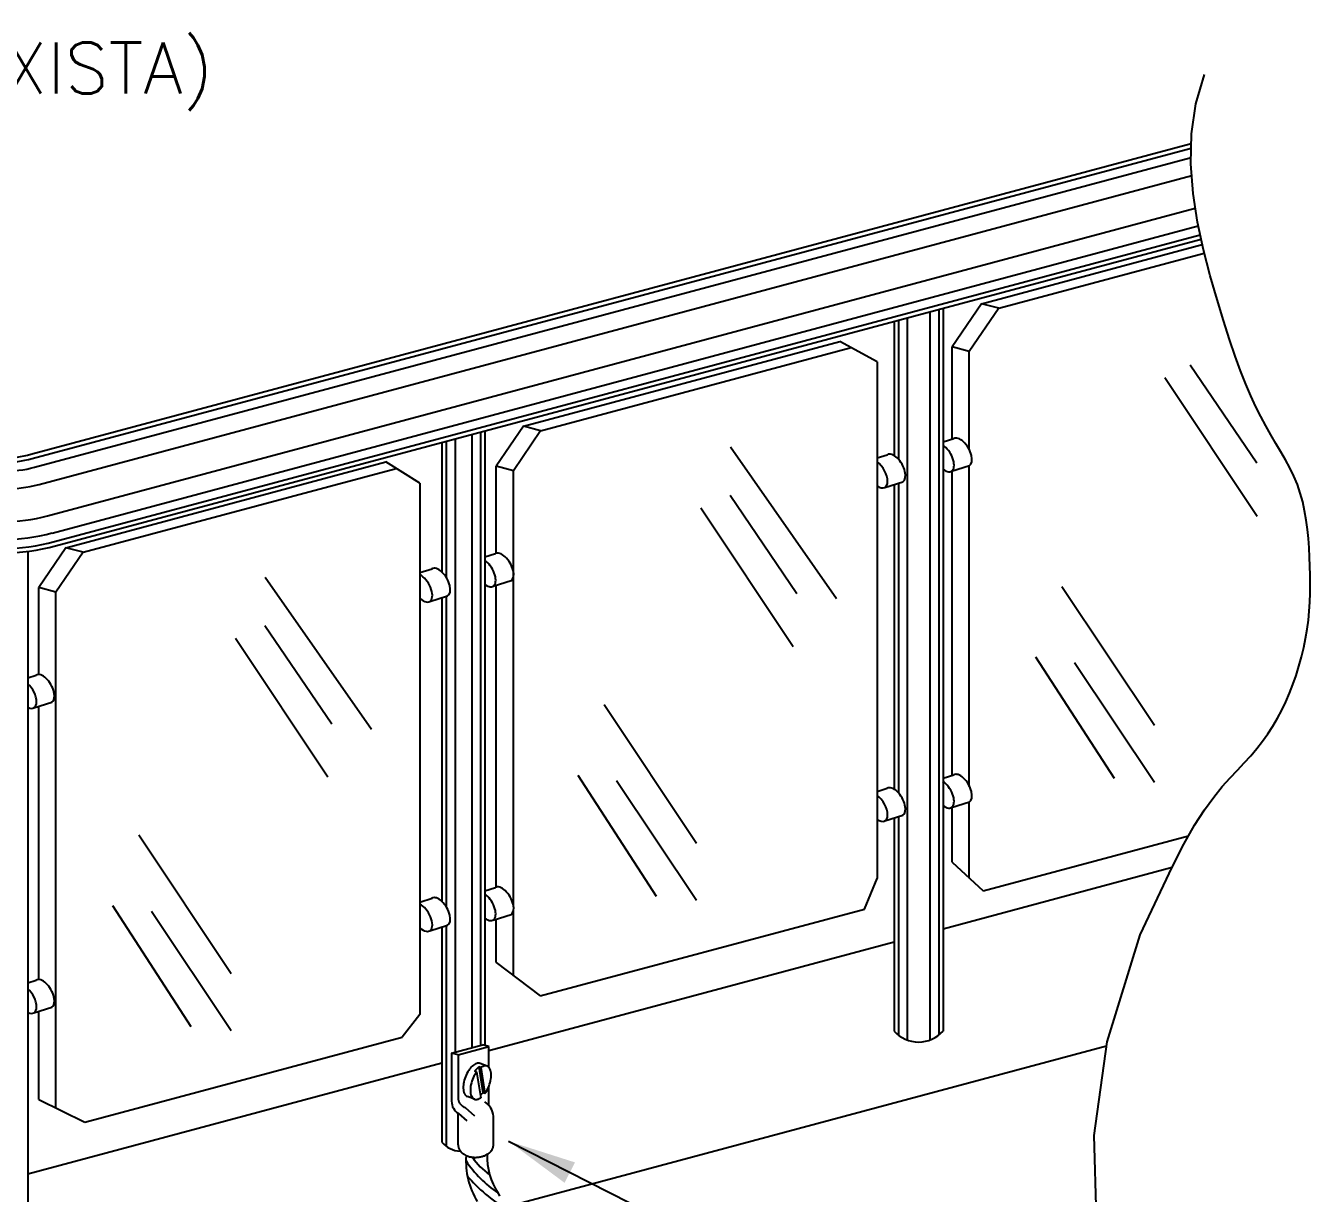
# Model space of a CAD drawing. Header units: millimetres. Extents: x -6183.8 to -6170.7, y -4395.3 to -4383.7.
# Drawn here: x -6178.34 to -6173.29, y -4388.67 to -4384.08 of the extents above; entities that cross this region are included whole.
import ezdxf

# ---------------------------------------------------------------- set-up
doc = ezdxf.new("R2010")
doc.units = ezdxf.units.MM
doc.header["$LTSCALE"] = 10
doc.layers.add('Termotécnica', color=7, linetype='Continuous')
doc.styles.add('r80', font='romans.shx')

msp = doc.modelspace()

# ---------------------------------------------------------------- linework, layer by layer
at = {"layer": 'Termotécnica', "color": 3}
for p, q in [((-6178.3215, -4385.7673), (-6173.7611, -4384.5453)), ((-6178.2248, -4386.1279), (-6173.7229, -4384.9215)), ((-6174.737, -4387.6323), (-6173.8364, -4387.3909)), ((-6176.5218, -4388.1105), (-6174.9294, -4387.6838)), ((-6176.4451, -4388.7229), (-6174.0946, -4388.0931)), ((-6178.3337, -4388.596), (-6176.7062, -4388.1599))]:
    msp.add_line(p, q, dxfattribs=at)
at = {"layer": 'Termotécnica', "color": 2}
for p, q in [((-6178.3169, -4385.7845), (-6173.7615, -4384.5639)), ((-6178.3078, -4385.8183), (-6173.7624, -4384.6003)), ((-6178.2897, -4385.8859), (-6173.7596, -4384.672)), ((-6178.2566, -4386.0093), (-6173.7455, -4384.8005)), ((-6178.2385, -4386.0769), (-6173.734, -4384.8699)), ((-6178.2295, -4386.1107), (-6173.7267, -4384.9042)), ((-6174.737, -4385.1971), (-6174.737, -4388.0348)), ((-6174.9294, -4385.2487), (-6174.9294, -4385.7727)), ((-6176.5375, -4385.6767), (-6176.5375, -4388.0916)), ((-6174.737, -4385.719), (-6174.6948, -4385.7057)), ((-6176.7062, -4385.7242), (-6176.7062, -4386.2307)), ((-6174.9952, -4385.7814), (-6174.956, -4385.7691)), ((-6174.7039, -4385.8341), (-6174.6334, -4385.812)), ((-6174.9652, -4385.8974), (-6174.8947, -4385.8753)), ((-6174.9294, -4385.8862), (-6174.9294, -4386.191)), ((-6178.3337, -4386.1491), (-6178.3337, -4388.9595)), ((-6176.5375, -4386.1709), (-6176.4961, -4386.158)), ((-6174.9294, -4386.191), (-6174.9294, -4387.0838)), ((-6176.7931, -4386.2326), (-6176.7452, -4386.2176)), ((-6176.5053, -4386.2863), (-6176.4348, -4386.2642)), ((-6176.7544, -4386.3459), (-6176.6839, -4386.3238)), ((-6176.7062, -4386.3308), (-6176.7062, -4386.6546)), ((-6176.7062, -4386.3308), (-6176.7062, -4387.5261)), ((-6178.3337, -4386.6459), (-6178.3008, -4386.6356)), ((-6178.3099, -4386.764), (-6178.2394, -4386.7419)), ((-6174.737, -4387.0408), (-6174.6948, -4387.0275)), ((-6174.9952, -4387.0926), (-6174.956, -4387.0803)), ((-6174.7039, -4387.1559), (-6174.6334, -4387.1338)), ((-6174.9652, -4387.2086), (-6174.8947, -4387.1865)), ((-6174.9294, -4387.1974), (-6174.9294, -4388.0348)), ((-6176.5375, -4387.4829), (-6176.4961, -4387.47)), ((-6176.7931, -4387.5275), (-6176.7452, -4387.5125)), ((-6176.7544, -4387.6409), (-6176.6839, -4387.6188)), ((-6176.5053, -4387.5983), (-6176.4348, -4387.5762)), ((-6176.7062, -4387.6258), (-6176.7062, -4388.4711)), ((-6178.3337, -4387.8449), (-6178.3008, -4387.8346)), ((-6178.3099, -4387.9629), (-6178.2394, -4387.9408)), ((-6176.5615, -4388.1754), (-6176.5784, -4388.1924)), ((-6176.5535, -4388.1785), (-6176.5615, -4388.1754)), ((-6176.5615, -4388.1754), (-6176.5452, -4388.277)), ((-6176.529, -4388.1727), (-6176.5567, -4388.1622)), ((-6176.5535, -4388.1785), (-6176.5372, -4388.2801)), ((-6176.5704, -4388.1954), (-6176.5784, -4388.1924)), ((-6176.5704, -4388.1954), (-6176.5541, -4388.297)), ((-6176.5452, -4388.277), (-6176.5556, -4388.2874)), ((-6176.5372, -4388.2801), (-6176.5452, -4388.277)), ((-6176.5786, -4388.3027), (-6176.6063, -4388.2922)), ((-6176.6429, -4388.4814), (-6176.6429, -4388.3578)), ((-6176.5033, -4388.4836), (-6176.5033, -4388.3693)), ((-6176.4447, -4388.4676), (-6174.0071, -4389.7049))]:
    msp.add_line(p, q, dxfattribs=at)
at = {"layer": 'Termotécnica', "color": 1}
for p, q in [((-6174.5858, -4385.1756), (-6173.7183, -4384.9431)), ((-6174.5182, -4385.1937), (-6173.7103, -4384.9772)), ((-6174.754, -4385.2017), (-6174.754, -4388.0507)), ((-6174.5858, -4385.1756), (-6174.7014, -4385.3455)), ((-6174.5182, -4385.1937), (-6174.6338, -4385.3636)), ((-6174.5182, -4385.1937), (-6174.5858, -4385.1756)), ((-6174.9124, -4385.2441), (-6174.9124, -4385.7872)), ((-6174.8774, -4385.2348), (-6174.8774, -4388.0701)), ((-6174.789, -4385.2111), (-6174.789, -4388.0701)), ((-6176.386, -4385.6568), (-6175.1425, -4385.3236)), ((-6176.3184, -4385.6749), (-6175.0978, -4385.3479)), ((-6174.9952, -4385.4036), (-6175.1425, -4385.3236)), ((-6174.7014, -4385.7078), (-6174.7014, -4385.3455)), ((-6174.6338, -4385.3636), (-6174.7014, -4385.3455)), ((-6174.9952, -4385.4036), (-6174.9952, -4387.4356)), ((-6174.6338, -4385.7483), (-6174.6338, -4385.3636)), ((-6173.7658, -4385.416), (-6173.5033, -4385.8017)), ((-6173.8658, -4385.4655), (-6173.5026, -4386.0104)), ((-6176.5895, -4385.6906), (-6176.5895, -4388.1003)), ((-6176.5545, -4385.6812), (-6176.5545, -4388.0909)), ((-6176.386, -4385.6568), (-6176.4933, -4385.8145)), ((-6176.3184, -4385.6749), (-6176.4257, -4385.8326)), ((-6176.3184, -4385.6749), (-6176.386, -4385.6568)), ((-6176.6892, -4385.7197), (-6176.6892, -4386.2513)), ((-6176.6542, -4385.7103), (-6176.6542, -4388.1177)), ((-6175.5723, -4385.7381), (-6175.1554, -4386.3347)), ((-6178.1844, -4386.1346), (-6176.9275, -4385.7978)), ((-6176.7931, -4385.8806), (-6176.9275, -4385.7978)), ((-6178.1168, -4386.1527), (-6176.8865, -4385.8231)), ((-6176.4933, -4386.1561), (-6176.4933, -4385.8145)), ((-6176.4257, -4385.8326), (-6176.4933, -4385.8145)), ((-6176.4257, -4386.6697), (-6176.4257, -4385.8326)), ((-6174.7014, -4386.1587), (-6174.7014, -4385.8333)), ((-6174.6338, -4386.1998), (-6174.6338, -4385.8121)), ((-6176.7931, -4385.8806), (-6176.7931, -4387.97)), ((-6174.9124, -4385.8809), (-6174.9124, -4386.2054)), ((-6175.5741, -4385.9284), (-6175.3115, -4386.3141)), ((-6175.6894, -4385.9779), (-6175.3261, -4386.5228)), ((-6178.1844, -4386.1346), (-6178.2912, -4386.2915)), ((-6178.1168, -4386.1527), (-6178.2236, -4386.3097)), ((-6178.1168, -4386.1527), (-6178.1844, -4386.1346)), ((-6174.7014, -4387.0296), (-6174.7014, -4386.1587)), ((-6174.9124, -4386.2054), (-6174.9124, -4387.0978)), ((-6174.6338, -4387.0731), (-6174.6338, -4386.1998)), ((-6177.4005, -4386.2509), (-6176.9836, -4386.8475)), ((-6178.2912, -4386.6322), (-6178.2912, -4386.2915)), ((-6178.2236, -4386.3097), (-6178.2912, -4386.2915)), ((-6178.2236, -4388.3372), (-6178.2236, -4386.3097)), ((-6176.4933, -4386.5974), (-6176.4933, -4386.2826)), ((-6174.2697, -4386.2869), (-6173.9065, -4386.8317)), ((-6176.6892, -4386.3255), (-6176.6892, -4386.6771)), ((-6177.4022, -4386.4411), (-6177.1397, -4386.8269)), ((-6177.5175, -4386.4907), (-6177.1543, -4387.0355)), ((-6174.3733, -4386.5643), (-6174.065, -4387.0402)), ((-6176.4933, -4387.4687), (-6176.4933, -4386.5974)), ((-6174.2201, -4386.5862), (-6173.9065, -4387.0561)), ((-6176.6892, -4386.6771), (-6176.6892, -4387.5471)), ((-6176.4257, -4387.54), (-6176.4257, -4386.6697)), ((-6178.2912, -4386.9602), (-6178.2912, -4386.7574)), ((-6178.2912, -4387.8327), (-6178.2912, -4386.7581)), ((-6176.0693, -4386.7511), (-6175.706, -4387.296)), ((-6176.1729, -4387.0285), (-6175.8645, -4387.5045)), ((-6176.0197, -4387.0504), (-6175.706, -4387.5203)), ((-6174.7014, -4387.3703), (-6174.7014, -4387.1546)), ((-6174.6338, -4387.4334), (-6174.6338, -4387.1339)), ((-6174.9124, -4387.1921), (-6174.9124, -4388.0507)), ((-6177.8974, -4387.2639), (-6177.5342, -4387.8087)), ((-6174.5797, -4387.4839), (-6173.7718, -4387.2674)), ((-6174.7014, -4387.3703), (-6174.5797, -4387.4839)), ((-6175.0459, -4387.5553), (-6174.9952, -4387.4356)), ((-6178.001, -4387.5413), (-6177.6927, -4388.0172)), ((-6177.8478, -4387.5632), (-6177.5342, -4388.0331)), ((-6176.4257, -4387.8168), (-6176.4257, -4387.5629)), ((-6176.3201, -4387.8967), (-6175.0459, -4387.5553)), ((-6176.6892, -4387.6204), (-6176.6892, -4388.487)), ((-6176.4933, -4387.7656), (-6176.4933, -4387.5946)), ((-6176.4933, -4387.7656), (-6176.3201, -4387.8967)), ((-6178.2912, -4388.3042), (-6178.2912, -4387.957)), ((-6176.7931, -4387.97), (-6176.8626, -4388.0584)), ((-6178.1098, -4388.3926), (-6176.8626, -4388.0584)), ((-6178.2912, -4388.3042), (-6178.1098, -4388.3926))]:
    msp.add_line(p, q, dxfattribs=at)
at = {"layer": 'Termotécnica', "color": 2, "ltscale": 1.6}
for p, q in [((-6176.6685, -4388.1215), (-6176.5473, -4388.089)), ((-6176.6685, -4388.1215), (-6176.6685, -4388.3109)), ((-6176.643, -4388.1283), (-6176.6685, -4388.1215)), ((-6176.643, -4388.1283), (-6176.5218, -4388.0958)), ((-6176.643, -4388.1283), (-6176.643, -4388.3019)), ((-6176.5218, -4388.0958), (-6176.5473, -4388.089)), ((-6176.5218, -4388.1777), (-6176.5218, -4388.0958)), ((-6176.5218, -4388.3273), (-6176.5218, -4388.2515)), ((-6176.6416, -4388.3584), (-6176.6082, -4388.388)), ((-6176.6151, -4388.3357), (-6176.5782, -4388.368))]:
    msp.add_line(p, q, dxfattribs=at)
at = {"layer": 'Termotécnica', "color": 1}
for points in [[(-6173.8364, -4387.3909), (-6173.7906, -4387.3006), (-6173.7483, -4387.226), (-6173.7093, -4387.1648), (-6173.6733, -4387.1148), (-6173.6399, -4387.0736), (-6173.609, -4387.039), (-6173.5802, -4387.0088), (-6173.5532, -4386.9806), (-6173.5279, -4386.9526), (-6173.5041, -4386.9242), (-6173.4818, -4386.8954), (-6173.4608, -4386.866), (-6173.4412, -4386.836), (-6173.4229, -4386.8051), (-6173.4059, -4386.7733), (-6173.39, -4386.7406), (-6173.3753, -4386.7067), (-6173.3617, -4386.672), (-6173.3493, -4386.6365), (-6173.3381, -4386.6004), (-6173.3281, -4386.5641), (-6173.3194, -4386.5276), (-6173.3121, -4386.4911), (-6173.306, -4386.4549), (-6173.3012, -4386.4191), (-6173.2977, -4386.3836), (-6173.2953, -4386.3484), (-6173.294, -4386.3133), (-6173.2935, -4386.2781), (-6173.2938, -4386.2429), (-6173.2948, -4386.2074), (-6173.2964, -4386.1716), (-6173.2984, -4386.1354), (-6173.3012, -4386.099), (-6173.3048, -4386.0625), (-6173.3096, -4386.0261), (-6173.3157, -4385.9901), (-6173.3234, -4385.9546), (-6173.3329, -4385.9198), (-6173.3444, -4385.886), (-6173.3581, -4385.8531), (-6173.3736, -4385.821), (-6173.3908, -4385.7892), (-6173.4092, -4385.7572), (-6173.4285, -4385.7247), (-6173.4484, -4385.6912), (-6173.4685, -4385.6562), (-6173.4884, -4385.6195), (-6173.5081, -4385.5804), (-6173.5276, -4385.538), (-6173.5473, -4385.4914), (-6173.5675, -4385.4394), (-6173.5886, -4385.3812), (-6173.6108, -4385.3157), (-6173.6345, -4385.2418), (-6173.6601, -4385.1586), (-6173.6872, -4385.0655), (-6173.7138, -4384.9638), (-6173.7371, -4384.8554), (-6173.7544, -4384.7421), (-6173.763, -4384.6256), (-6173.7602, -4384.5077), (-6173.7432, -4384.3903), (-6173.7093, -4384.2751)], [(-6174.0895, -4389.0531), (-6174.1343, -4388.767), (-6174.1425, -4388.4447), (-6174.0925, -4388.0774), (-6173.9628, -4387.6561), (-6173.8364, -4387.3909)]]:
    msp.add_lwpolyline(points, dxfattribs=at)
at = {"layer": 'Termotécnica', "color": 2}
for points in [[(-6176.5567, -4388.1622, 0.174705), (-6176.5692, -4388.1619, 0.104203), (-6176.5869, -4388.1724, 0.064948), (-6176.6013, -4388.1895, 0.051099), (-6176.614, -4388.2148, 0.051099), (-6176.6213, -4388.2421, 0.064948), (-6176.622, -4388.2644, 0.104203), (-6176.6158, -4388.284, 0.174705), (-6176.6063, -4388.2922, 0.174705)], [(-6176.5372, -4388.2801, 0.016409), (-6176.534, -4388.2754, 0.051099), (-6176.5213, -4388.2501, 0.051099), (-6176.514, -4388.2228, 0.064948), (-6176.5133, -4388.2005, 0.104203), (-6176.5195, -4388.1809, 0.174705), (-6176.529, -4388.1727, 0.174705), (-6176.5415, -4388.1725, 0.06738), (-6176.5535, -4388.1785, 0.064948)], [(-6176.5704, -4388.1954, 0.016409), (-6176.5736, -4388.2001, 0.051099), (-6176.5863, -4388.2253, 0.051099), (-6176.5936, -4388.2527, 0.064948), (-6176.5943, -4388.2749, 0.104203), (-6176.5881, -4388.2946, 0.174705), (-6176.5786, -4388.3027, 0.174705)], [(-6176.5786, -4388.3027, 0.174705), (-6176.5661, -4388.303, 0.06738), (-6176.5541, -4388.297, 0.064948)]]:
    msp.add_lwpolyline(points, format="xyb", dxfattribs=at)
msp.add_lwpolyline([(-6176.4854, -4388.6725), (-6176.4795, -4388.6834)], dxfattribs=at)
for centre, radius, start, end in [((-6178.4312, -4385.3581), 0.4414, 254.9844, 285.0156), ((-6178.4312, -4385.3581), 0.4764, 254.9855, 285.0145), ((-6178.4312, -4385.3581), 0.5464, 254.9873, 285.0127), ((-6178.4312, -4385.3576), 0.6746, 255.0002, 284.9998), ((-6178.4312, -4385.384), 0.7542, 254.4816, 285.5184), ((-6178.4312, -4385.3576), 0.7446, 255.0001, 284.9999), ((-6174.8332, -4387.949), 0.1289, 221.7357, 318.2643), ((-6176.5879, -4388.3816), 0.0856, 8.2416, 53.8328), ((-6176.633, -4388.4135), 0.0931, 218.1937, 268.9193), ((-6176.3058, -4388.5462), 0.3062, 175.9492, 211.2867), ((-6176.2717, -4388.5305), 0.2566, 177.3698, 213.609)]:
    msp.add_arc(centre, radius, start, end, dxfattribs=at)
at = {"layer": 'Termotécnica', "color": 3}
for centre, radius, start, end in [((-6178.4312, -4385.3577), 0.4241, 255, 285), ((-6178.4312, -4385.3576), 0.7974, 255.0004, 284.9999)]:
    msp.add_arc(centre, radius, start, end, dxfattribs=at)
at = {"layer": 'Termotécnica', "color": 2, "ltscale": 1.6}
for centre, radius, start, end in [((-6176.6154, -4388.3122), 0.053, 178.5552, 240.47), ((-6176.5993, -4388.2943), 0.0443, 189.9559, 249.2084)]:
    msp.add_arc(centre, radius, start, end, dxfattribs=at)
at = {"layer": 'Termotécnica', "color": 1}
for centre, radius, start, end in [((-6176.3795, -4388.3911), 0.2498, 213.9908, 236.328), ((-6176.2384, -4388.2994), 0.4465, 213.3036, 236.2482), ((-6176.1342, -4388.2012), 0.6211, 220.3416, 239.2699)]:
    msp.add_arc(centre, radius, start, end, dxfattribs=at)
at = {"layer": 'Termotécnica', "color": 2}
for centre, start_param, end_param in [((-6174.6641, -4385.7589), -3.147524, 0.007895), ((-6174.7346, -4385.781), 2.2481, 5.492575), ((-6174.9959, -4385.8443), 2.30293, 5.432427), ((-6174.9254, -4385.8222), -3.147524, 0.007895), ((-6176.4654, -4386.2111), -3.147524, 0.007895), ((-6176.5359, -4386.2332), 2.260593, 5.48048), ((-6176.7851, -4386.2928), 2.138019, 5.630251), ((-6176.7146, -4386.2707), -3.147524, 0.007895), ((-6178.2701, -4386.6887), -3.147524, 0.007895), ((-6178.3406, -4386.7108), 2.467524, 5.272168), ((-6174.7346, -4387.1027), 2.245567, 5.505052), ((-6174.6641, -4387.0807), -3.147524, 0.007895), ((-6174.9959, -4387.1555), 2.302689, 5.432259), ((-6174.9254, -4387.1334), -3.147524, 0.007895), ((-6176.4654, -4387.5231), -3.147524, 0.007895), ((-6176.7146, -4387.5656), -3.147524, 0.007895), ((-6176.5359, -4387.5452), 2.256803, 5.481082), ((-6176.7851, -4387.5877), 2.116399, 5.634761), ((-6178.3406, -4387.9098), 2.467524, 5.272168), ((-6178.2701, -4387.8877), -3.147524, 0.007895)]:
    msp.add_ellipse(centre, major_axis=(-0.0307, 0.0531), ratio=0.512908, start_param=start_param, end_param=end_param, dxfattribs=at)
at = {"layer": 'Termotécnica', "color": 2, "ltscale": 1.6}
msp.add_open_spline([(-6176.6429, -4388.4814), (-6176.6428, -4388.4836), (-6176.6428, -4388.4852), (-6176.6424, -4388.4872), (-6176.641, -4388.4933), (-6176.6387, -4388.4991), (-6176.6356, -4388.5046), (-6176.6314, -4388.5099), (-6176.6263, -4388.5148), (-6176.6199, -4388.5195), (-6176.612, -4388.5237), (-6176.6026, -4388.5273), (-6176.5911, -4388.5301), (-6176.5769, -4388.5315), (-6176.5621, -4388.5308), (-6176.5484, -4388.528), (-6176.5374, -4388.5241), (-6176.5285, -4388.5196), (-6176.5213, -4388.5147), (-6176.5156, -4388.5094), (-6176.5111, -4388.5039), (-6176.5076, -4388.4982), (-6176.5052, -4388.4923), (-6176.5038, -4388.4869), (-6176.5033, -4388.4823), (-6176.5033, -4388.4797), (-6176.5033, -4388.4784)], degree=3, knots=[6.165399, 6.165399, 6.165399, 6.165399, 6.25737, 6.349341, 6.441312, 6.533283, 6.631551, 6.73767, 6.855349, 6.988358, 7.139882, 7.312727, 7.511118, 7.744299, 8.028723, 8.257074, 8.452484, 8.622545, 8.771168, 8.901233, 9.016324, 9.120515, 9.21761, 9.310805, 9.367792, 9.424778, 9.424778, 9.424778, 9.424778], dxfattribs=at)
at = {"layer": 'Termotécnica', "color": 2}
msp.add_solid([(-6176.1834, -4388.551), (-6176.2245, -4388.6312), (-6176.4447, -4388.4676)], dxfattribs=at)

# ---------------------------------------------------------------- texts
at = {"layer": 'Termotécnica', "color": 2, "style": 'r80'}
msp.add_text('METÁLICO (CASO EXISTA)', height=0.2, dxfattribs=at).set_placement((-6180.9224, -4384.3494))

doc.saveas('drawing.dxf')
